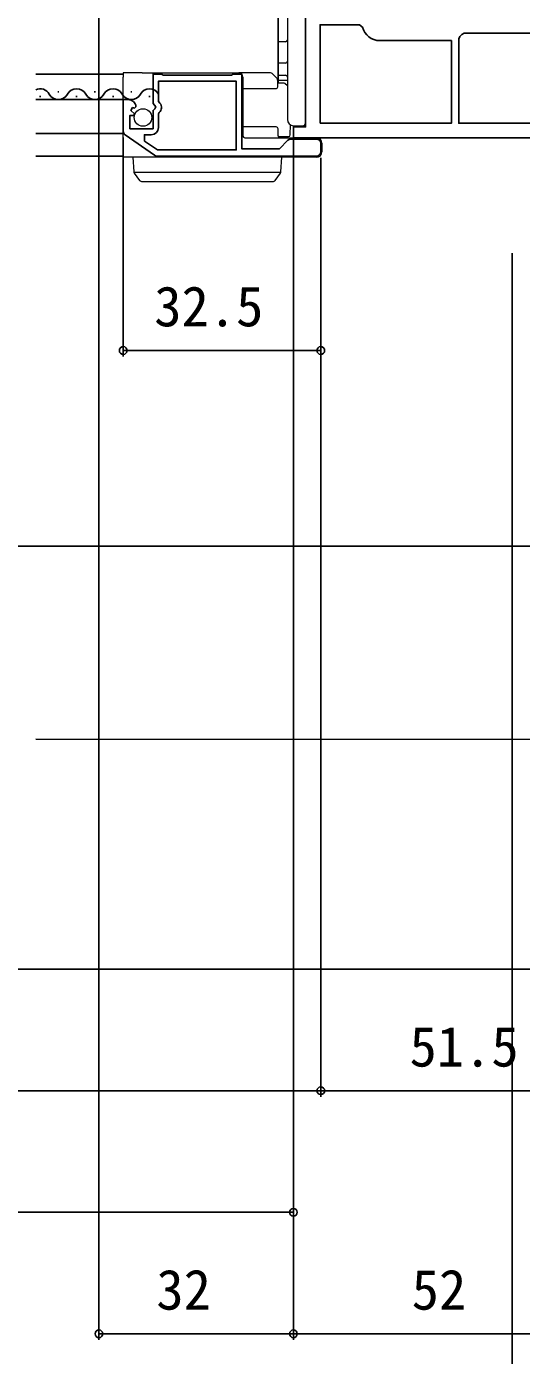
# Model space of a CAD drawing. Units: millimetres, scale not verified. Extents: x -525 to 525, y -783 to 778.
# Drawn here: x 52.7 to 134.1, y -551.1 to -332.4 of the extents above; entities that cross this region are included whole.
import ezdxf
from ezdxf.enums import TextEntityAlignment as Align

# ---------------------------------------------------------------- set-up
doc = ezdxf.new("R2010")
doc.units = ezdxf.units.MM
doc.header["$LTSCALE"] = 4
for name, color, linetype in [('0-3_YKK_11', 7, 'Continuous'), ('0-4_YKK_12', 2, 'Continuous'), ('0-7_YKK_D', 6, 'Continuous'), ('0-9_YSS_K', 3, 'Continuous')]:
    doc.layers.add(name, color=color, linetype=linetype)
doc.layers.add('0-5_YKK_13', color=4, linetype='Continuous', lineweight=18)
doc.styles.add('ＭＳ ゴシック', font='')
doc.styles.get('ＭＳ ゴシック').set_extended_font_data('MS Gothic')

msp = doc.modelspace()

# ---------------------------------------------------------------- linework, layer by layer
at = {"layer": '0-3_YKK_11'}
for p, q in [((73.752, -353.574), (68.932, -350.209)), ((96.222, -350.9), (100.432, -350.9)), ((101.132, -351.6), (101.132, -353)), ((100.432, -353.7), (74.153, -353.7))]:
    msp.add_line(p, q, dxfattribs=at)
for points in [[(152.632, -236.7), (152.632, -297.3), (180.632, -297.3), (180.632, -300.7), (178.732, -300.7), (178.232, -300.2), (177.732, -299.7), (152.632, -299.7), (152.632, -350.7), (151.132, -350.7), (151.132, -363.2), (152.632, -363.2), (152.632, -365.7), (148.632, -365.7), (148.632, -350.7), (96.632, -350.7), (96.632, -348.9), (98.632, -348.9), (98.632, -324.2), (101.932, -324.2)], [(108.014, -332.482), (107.528, -332.1), (101.032, -332.1), (101.032, -348.3)], [(150.232, -348.3), (123.832, -348.3), (123.832, -334.392), (124.009, -334.011)], [(124.343, -333.676), (124.725, -333.5), (150.232, -333.5), (150.232, -348.3)], [(101.032, -348.3), (122.632, -348.3), (122.632, -334.7), (110.832, -334.7)], [(70.732, -345.582), (70.481, -345.793), (70.162, -345.708), (69.891, -346.176), (70.468, -346.753), (70.366, -347), (69.732, -347), (69.732, -349.2), (73.532, -349.2), (73.532, -346.2), (73.832, -345.9), (73.986, -345.571), (73.532, -345.031), (73.532, -340.2), (74.859, -340.2), (75.032, -340.3), (75.206, -340.4), (86.459, -340.4), (86.632, -340.3), (86.806, -340.2), (88.132, -340.2), (88.132, -352.5), (94.332, -352.5), (95.727, -351.105)], [(74.247, -352.7), (87.232, -352.7), (87.232, -341.4), (74.432, -341.4), (74.432, -344.704), (74.675, -344.993)], [(68.632, -349.635), (68.632, -344.4), (69.437, -344.4)], [(74.54, -346.543), (74.432, -346.772), (74.432, -349)], [(73.232, -350.2), (72.132, -350.2), (72.132, -351.224), (74.247, -352.7)]]:
    msp.add_lwpolyline(points, dxfattribs=at)
for centre, radius, start, end in [((110.832, -331.8), 2.9, 193.60896, 269.99999), ((122.132, -331.8), 2.9, 310.32022, 319.67978), ((69.437, -345.7), 1.3, 5.2159, 90.00002), ((73.832, -345.7), 1.1, 310.00519, 40.00001), ((69.332, -349.635), 0.7, 180.00002, 235.08063), ((73.232, -349), 1.2, 270.00001, 359.99999), ((96.222, -351.6), 0.7, 89.99997, 134.99996), ((100.432, -351.6), 0.7, 0.00001, 89.99999), ((74.153, -353), 0.7, 235.08065, 270.00008), ((100.432, -353), 0.7, 270.00001, 359.99999)]:
    msp.add_arc(centre, radius, start, end, dxfattribs=at)
at = {"layer": '0-4_YKK_12'}
for p, q in [((94.132, -341.7), (94.132, -326.2)), ((54.234, -340.2), (68.632, -340.2)), ((57.863, -343.132), (58.063, -343.132)), ((63.863, -343.132), (64.063, -343.132)), ((69.863, -343.132), (70.063, -343.132)), ((54.234, -344.4), (68.632, -344.4)), ((54.863, -343.892), (55.063, -343.892)), ((60.863, -343.892), (61.063, -343.892)), ((66.863, -343.892), (67.063, -343.892)), ((72.863, -343.892), (73.063, -343.892)), ((54.234, -350), (68.632, -350)), ((68.632, -353.7), (54.234, -353.7))]:
    msp.add_line(p, q, dxfattribs=at)
for centre, start, end in [((54.963, -344.351), 29.20254, 115.10829), ((60.963, -344.351), 29.20254, 150.79746), ((66.963, -344.351), 29.20254, 150.79746), ((72.963, -344.351), 29.20254, 150.79746), ((57.963, -342.674), 209.20254, 330.79746), ((63.963, -342.674), 209.20254, 330.79746), ((69.963, -342.674), 209.20254, 330.79746)]:
    msp.add_arc(centre, 1.718, start, end, dxfattribs=at)
at = {"layer": '0-5_YKK_13'}
for p, q in [((95.632, -327.2), (95.632, -347.7)), ((98.632, -347.7), (98.632, -327.2)), ((95.338, -334.905), (94.132, -334.926)), ((95.338, -338.405), (94.132, -338.426)), ((68.632, -340), (68.632, -340.7)), ((71.738, -340), (68.632, -340)), ((68.632, -344.4), (68.632, -340.7)), ((71.738, -340), (72.728, -340)), ((72.728, -340), (87.632, -340)), ((92.749, -340), (87.632, -340)), ((88.332, -340.7), (88.332, -349.2)), ((93.527, -340.488), (93.244, -340.205)), ((93.845, -340.806), (93.527, -340.488)), ((94.132, -340.374), (95.338, -340.395)), ((88.332, -342.6), (93.759, -342.6)), ((94.059, -342.297), (94.05, -341.295)), ((95.021, -341.7), (94.054, -341.7)), ((94.132, -341.2), (95.332, -341.2)), ((95.632, -342.129), (95.217, -341.772)), ((95.332, -341.2), (95.632, -341.2)), ((68.632, -349.2), (68.632, -344.4)), ((68.632, -350.3), (68.632, -349.2)), ((93.819, -348.9), (88.332, -348.9)), ((88.332, -349.2), (88.332, -350.4)), ((94.13, -350.403), (94.119, -349.197)), ((96.115, -350.203), (96.129, -348.564)), ((96.632, -348.7), (98.132, -348.7)), ((98.632, -348.2), (98.632, -347.7)), ((68.632, -353.74), (68.632, -350.3)), ((88.632, -350.7), (100.432, -350.7)), ((94.147, -350.5), (95.815, -350.5)), ((96.632, -350.699), (96.632, -350.4)), ((101.332, -351.6), (101.332, -353)), ((68.632, -353.9), (68.632, -353.74)), ((74.113, -353.9), (68.632, -353.9)), ((100.432, -353.9), (74.113, -353.9)), ((94.566, -356.403), (70.399, -356.403)), ((70.437, -356.474), (70.449, -356.49)), ((70.449, -356.49), (71.327, -357.695)), ((71.731, -357.9), (72.135, -357.9)), ((93.637, -357.695), (94.516, -356.49)), ((94.516, -356.49), (94.528, -356.474))]:
    msp.add_line(p, q, dxfattribs=at)
for points in [[(96.632, -350.4), (96.632, -350.101), (96.632, -348.7)], [(94.585, -356.315), (94.732, -353.9), (93.734, -353.9), (71.23, -353.9), (70.232, -353.9), (70.38, -356.315)], [(72.135, -357.9), (92.829, -357.9), (93.233, -357.9)]]:
    msp.add_lwpolyline(points, dxfattribs=at)
msp.add_circle((71.882, -347.351), 1.45, dxfattribs=at)
for centre, radius, start, end in [((95.332, -334.605), 0.3, 271, 0), ((95.332, -338.105), 0.3, 271, 0), ((87.632, -340.7), 0.7, 0, 90), ((92.749, -340.7), 0.7, 45, 90), ((93.35, -341.301), 0.7, 0.5, 45), ((95.332, -340.695), 0.3, 0, 89), ((93.759, -342.3), 0.3, 270, 0.5), ((95.021, -342), 0.3, 49.39871, 90), ((93.819, -349.2), 0.3, 0.5, 90), ((93.819, -349.2), 0.3, 0.5, 90), ((96.632, -347.7), 1, 180, 270), ((98.132, -348.2), 0.5, 270, 0), ((88.632, -350.4), 0.3, 180, 270), ((94.43, -350.4), 0.3, 180.5, 270), ((95.815, -350.2), 0.3, 270, 359.5), ((100.432, -351.6), 0.9, 0, 90), ((100.432, -353), 0.9, 270, 0), ((70.68, -356.297), 0.3, 183.5, 216.09486), ((94.285, -356.297), 0.3, 323.90514, 356.5), ((71.731, -357.4), 0.5, 216.09486, 270), ((93.233, -357.4), 0.5, 270, 323.90514)]:
    msp.add_arc(centre, radius, start, end, dxfattribs=at)
at = {"layer": '0-7_YKK_D'}
for p, q in [((64.632, -320.2), (64.632, -548.512)), ((68.632, -350.635), (68.632, -386.7)), ((96.632, -350.8), (96.632, -528.512)), ((96.632, -352.427), (96.632, -548.512)), ((96.632, -353.427), (96.632, -548.512)), ((101.132, -354), (101.132, -508.512)), ((101.132, -354), (101.132, -386.7)), ((101.132, -354), (101.132, -508.512)), ((132.632, -369.7), (132.632, -568.512)), ((132.632, -370.7), (132.632, -568.512)), ((101.132, -385.7), (68.632, -385.7)), ((-63.197, -417.918), (201.632, -417.918)), ((-50.91, -487.512), (220.905, -487.512)), ((-145.868, -507.512), (101.132, -507.512)), ((101.132, -507.512), (152.632, -507.512)), ((96.632, -527.512), (-141.368, -527.512)), ((96.632, -547.512), (64.632, -547.512)), ((148.632, -547.512), (96.632, -547.512))]:
    msp.add_line(p, q, dxfattribs=at)
for centre in [(68.632, -385.7), (101.132, -385.7), (101.132, -507.512), (101.132, -507.512), (96.632, -527.512), (64.632, -547.512), (96.632, -547.512), (96.632, -547.512)]:
    msp.add_circle(centre, 0.637, dxfattribs=at)
at = {"layer": '0-9_YSS_K'}
msp.add_line((152.633, -449.7), (54.234, -449.675), dxfattribs=at)

# ---------------------------------------------------------------- texts
at = {"layer": '0-7_YKK_D', "style": 'ＭＳ ゴシック'}
for s, p in [('32.5', (73.735, -383.7)), ('51.5', (115.735, -505.512)), ('32', (74.087, -545.512)), ('52', (116.087, -545.512))]:
    msp.add_text(s, height=6.598, dxfattribs=at).set_placement(p, align=Align.BOTTOM_LEFT)

doc.saveas('drawing.dxf')
